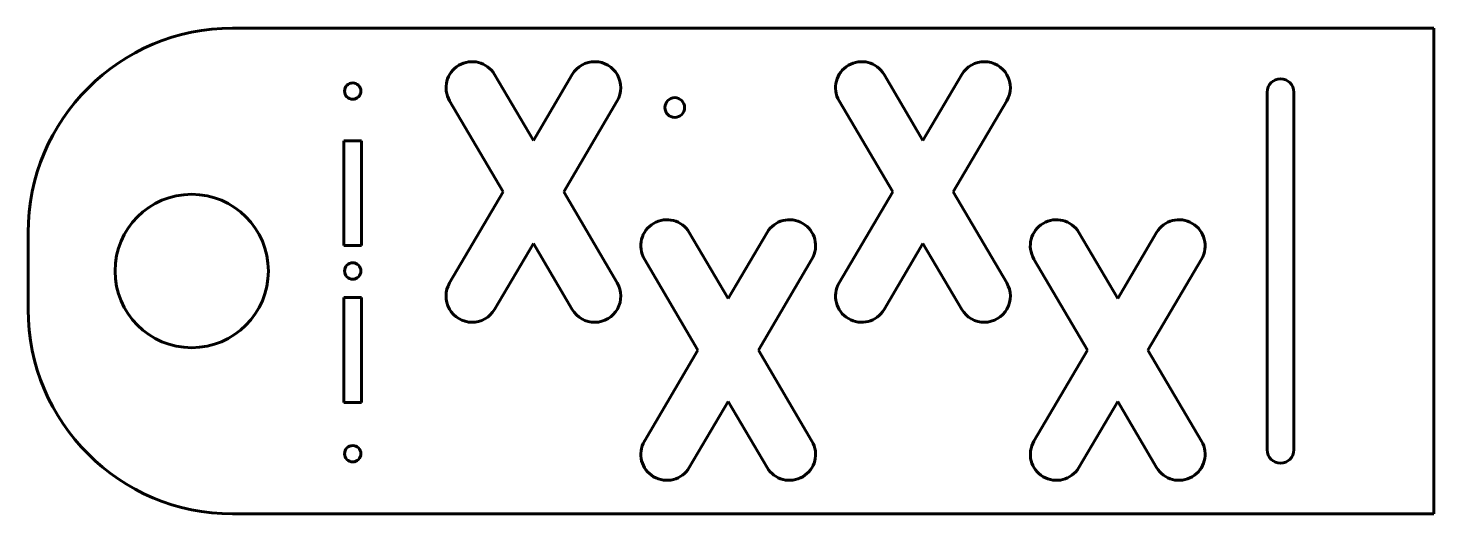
# Model space of a CAD drawing. Header units: millimetres. Extents: x -144 to 132, y -48 to 48.
import ezdxf

# ---------------------------------------------------------------- set-up
doc = ezdxf.new("R2010")
doc.units = ezdxf.units.MM
doc.linetypes.add('K5LT_BASIC', pattern=[0])

msp = doc.modelspace()

# ---------------------------------------------------------------- linework, layer by layer
at = {"color": 150, "linetype": 'K5LT_BASIC', "lineweight": 60, "true_color": 0x0080ff}
for p, q in [((131.5, 47.5), (-103.5, 47.5)), ((131.5, 47.5), (131.5, -47.5)), ((98.9, 35), (98.9, -35)), ((104.1, -35), (104.1, 35)), ((-78.25, 25.46), (-81.75, 25.46)), ((-81.75, 25.46), (-81.75, 4.96)), ((-78.25, 4.96), (-78.25, 25.46)), ((-143.5, -7.5), (-143.5, 7.5)), ((-81.75, 4.96), (-78.25, 4.96)), ((-78.25, -5.21), (-81.75, -5.21)), ((-81.75, -5.21), (-81.75, -25.71)), ((-78.25, -25.71), (-78.25, -5.21)), ((-81.75, -25.71), (-78.25, -25.71)), ((131.5, -47.5), (-103.5, -47.5))]:
    msp.add_line(p, q, dxfattribs=at)
for points in [[(-44.65, 25.51), (-52.26, 38.43, 1), (-61.04, 33.26), (-50.57, 15.46)], [(-38.73, 15.46), (-28.26, 33.26, 1), (-37.04, 38.43), (-44.65, 25.51)], [(25.63, 15.46), (15.16, 33.26, -1), (23.94, 38.43), (31.55, 25.51)], [(31.55, 25.51), (39.16, 38.43, -1), (47.94, 33.26), (37.47, 15.46)], [(-50.57, 15.46), (-61.04, -2.34, 1), (-52.26, -7.52), (-44.65, 5.4)], [(-44.65, 5.4), (-37.04, -7.52, 1), (-28.26, -2.34), (-38.73, 15.46)], [(31.55, 5.4), (23.94, -7.52, -1), (15.16, -2.34), (25.63, 15.46)], [(37.47, 15.46), (47.94, -2.34, -1), (39.16, -7.52), (31.55, 5.4)], [(-6.55, -5.4), (-14.16, 7.52, 1), (-22.94, 2.34), (-12.47, -15.46)], [(-0.63, -15.46), (9.84, 2.34, 1), (1.06, 7.52), (-6.55, -5.4)], [(63.73, -15.46), (53.26, 2.34, -1), (62.04, 7.52), (69.65, -5.4)], [(69.65, -5.4), (77.26, 7.52, -1), (86.04, 2.34), (75.57, -15.46)], [(-12.47, -15.46), (-22.94, -33.26, 1), (-14.16, -38.43), (-6.55, -25.51)], [(-6.55, -25.51), (1.06, -38.43, 1), (9.84, -33.26), (-0.63, -15.46)], [(69.65, -25.51), (62.04, -38.43, -1), (53.26, -33.26), (63.73, -15.46)], [(75.57, -15.46), (86.04, -33.26, -1), (77.26, -38.43), (69.65, -25.51)]]:
    msp.add_lwpolyline(points, format="xyb", dxfattribs=at)
for centre, radius in [((-80, 35.18), 1.6), ((-17, 31.97), 1.93), ((-111.5, 0), 15), ((-80, 0), 1.6), ((-80, -35.73), 1.6)]:
    msp.add_circle(centre, radius, dxfattribs=at)
for centre, radius, start, end in [((-103.5, 7.5), 40, 90, 180), ((101.5, 35), 2.6, 0, 180), ((-103.5, -7.5), 40, 180, 270), ((101.5, -35), 2.6, 180, 0)]:
    msp.add_arc(centre, radius, start, end, dxfattribs=at)

doc.saveas('drawing.dxf')
